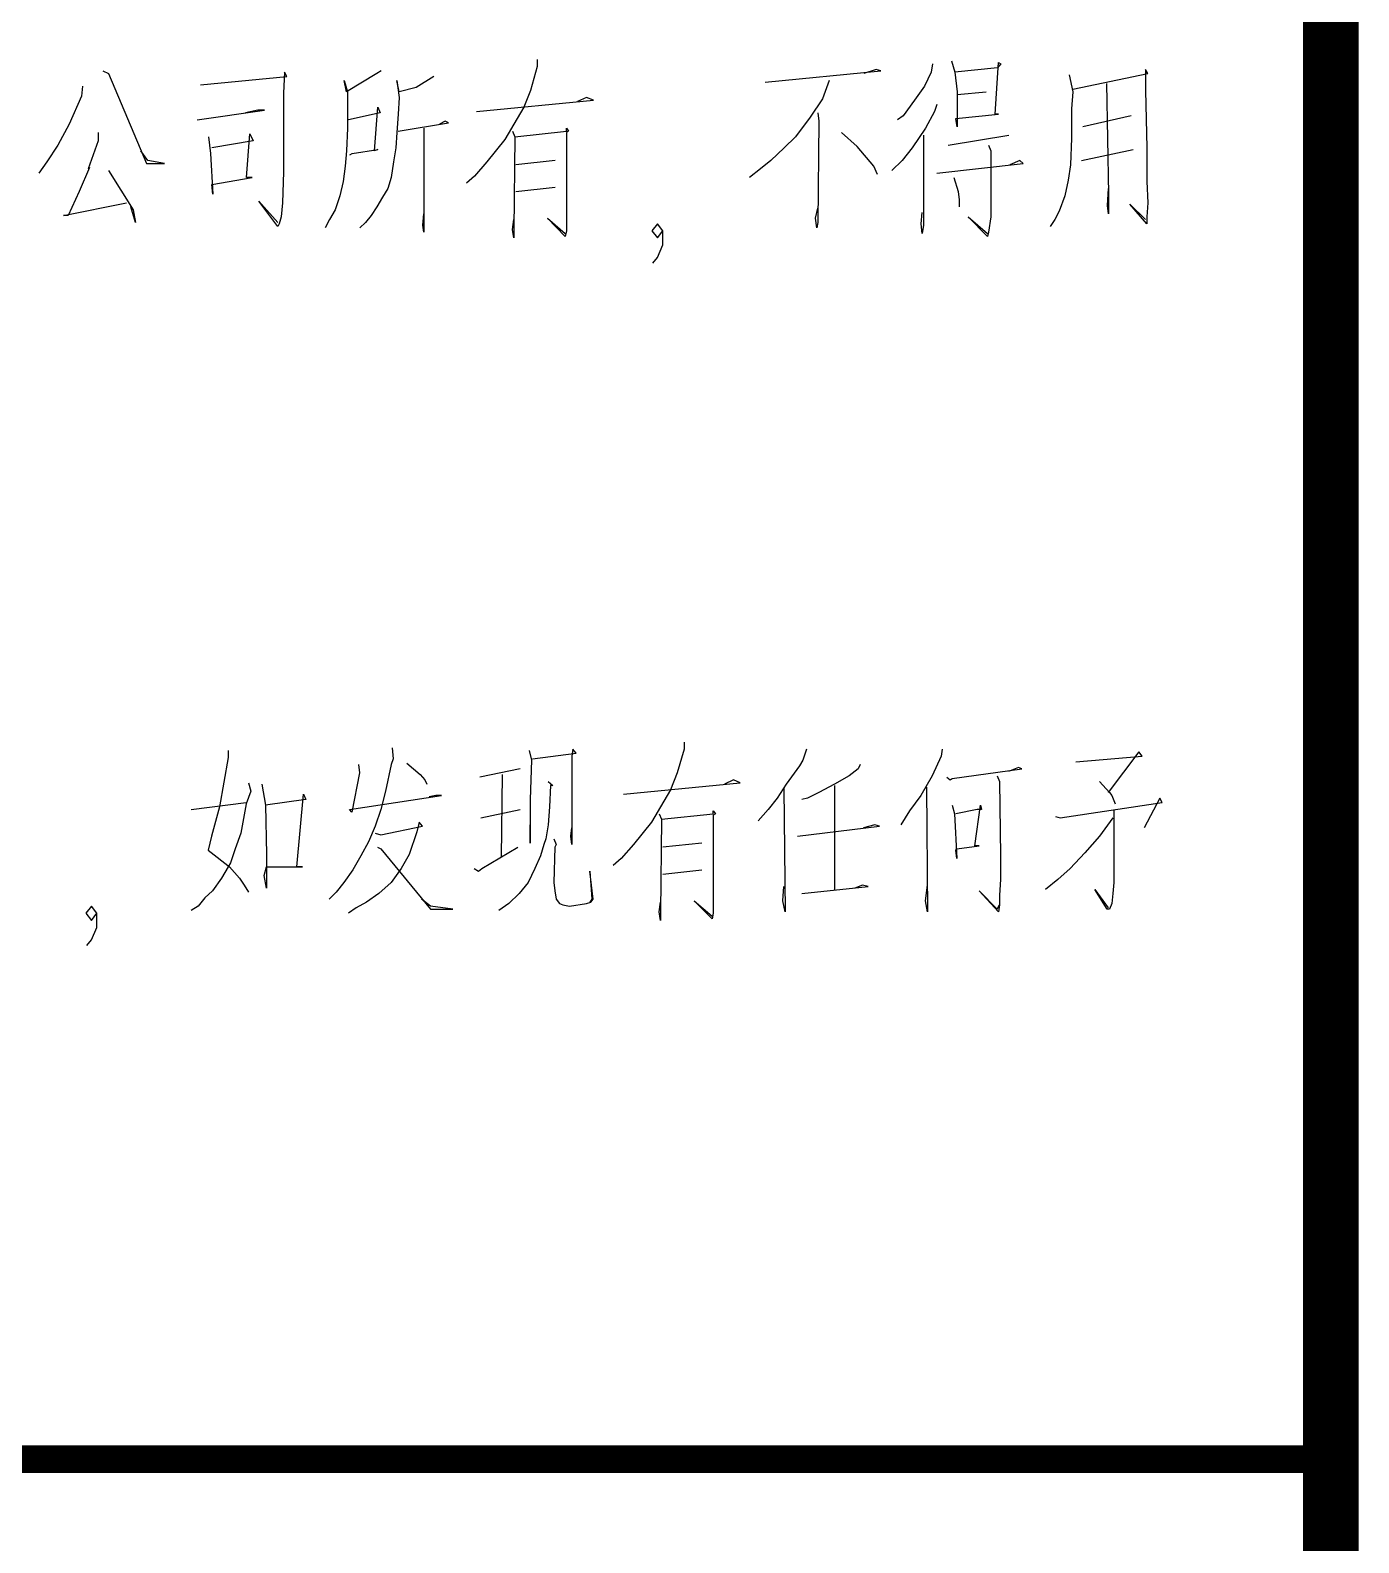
# Model space of a CAD drawing. Extents: x 5412679 to 5683609, y 301830 to 763830.
# Drawn here: x 5663387 to 5664579, y 329745 to 331103 of the extents above; entities that cross this region are included whole.
import ezdxf

# ---------------------------------------------------------------- set-up
doc = ezdxf.new("R2010")
doc.units = 0
doc.header["$LTSCALE"] = 1000
doc.header["$MEASUREMENT"] = 0
doc.layers.add('$dl$', color=255, linetype='Continuous')
doc.layers.add('PUB_TITLE', color=4, linetype='Continuous')

# ---------------------------------------------------------------- blocks, each defined once
blk = doc.blocks.new('sdg456sdhfdgh')
at = {"layer": 'PUB_TITLE'}
for p, q in [((3128782.2, 782321.4), (3128770.1, 782278.6)), ((3128782.2, 782334), (3128782.2, 782321.4)), ((3129390.9, 782316.4), (3129368.8, 782308.8)), ((3129399, 782313.9), (3129390.9, 782316.4)), ((3129491.7, 782326.5), (3129489.7, 782311.4)), ((3129526, 782331.5), (3129532, 782311.4)), ((3129608.6, 782318.9), (3129532, 782311.4)), ((3129604.6, 782235.8), (3129610.7, 782329)), ((3129614.7, 782326.5), (3129608.6, 782318.9)), ((3129610.7, 782329), (3129614.7, 782326.5)), ((3129874.7, 782316.4), (3129874.7, 782278.6)), ((3129878.7, 782308.8), (3129874.7, 782316.4)), ((3128002.1, 782313.9), (3128012.2, 782308.8)), ((3128012.2, 782308.8), (3128080.7, 782147.6)), ((3128177.5, 782288.7), (3128332.7, 782303.8)), ((3128328.6, 782311.4), (3128326.6, 782273.6)), ((3128332.7, 782303.8), (3128328.6, 782311.4)), ((3128435.5, 782296.2), (3128441.5, 782276.1)), ((3128439.5, 782276.1), (3128435.5, 782296.2)), ((3128493.9, 782308.8), (3128439.5, 782276.1)), ((3128502, 782313.9), (3128493.9, 782308.8)), ((3128530.2, 782296.2), (3128534.2, 782266)), ((3128534.2, 782276.1), (3128530.2, 782296.2)), ((3128596.7, 782303.8), (3128564.5, 782283.6)), ((3129191.4, 782293.7), (3129399, 782313.9)), ((3129306.3, 782296.2), (3129294.2, 782263.5)), ((3129489.7, 782311.4), (3129477.6, 782286.2)), ((3129532, 782311.4), (3129536.1, 782276.1)), ((3129737.6, 782306.3), (3129743.7, 782276.1)), ((3129743.7, 782281.1), (3129878.7, 782308.8)), ((3129804.2, 782291.2), (3129808.2, 782092.1)), ((3127963.8, 782268.5), (3127941.6, 782218.1)), ((3127965.8, 782286.2), (3127963.8, 782268.5)), ((3128326.6, 782273.6), (3128326.6, 782132.5)), ((3128441.5, 782276.1), (3128441.5, 782210.6)), ((3128534.2, 782266), (3128532.2, 782235.8)), ((3128564.5, 782283.6), (3128534.2, 782276.1)), ((3128770.1, 782278.6), (3128758, 782248.4)), ((3128870.9, 782266), (3128854.7, 782258.4)), ((3128883, 782261), (3128870.9, 782266)), ((3129294.2, 782263.5), (3129272, 782230.7)), ((3129477.6, 782286.2), (3129459.5, 782261)), ((3129536.1, 782271), (3129588.5, 782276.1)), ((3129536.1, 782276.1), (3129536.1, 782243.3)), ((3129743.7, 782276.1), (3129741.7, 782245.8)), ((3129874.7, 782278.6), (3129876.7, 782175.3)), ((3128171.4, 782225.7), (3128292.4, 782243.3)), ((3128280.3, 782243.3), (3128258.1, 782238.3)), ((3128292.4, 782243.3), (3128280.3, 782243.3)), ((3128500, 782238.3), (3128443.5, 782225.7)), ((3128489.9, 782170.3), (3128495.9, 782248.4)), ((3128495.9, 782248.4), (3128500, 782238.3)), ((3128532.2, 782235.8), (3128530.2, 782203)), ((3128673.3, 782240.8), (3128883, 782261)), ((3128758, 782248.4), (3128745.9, 782228.2)), ((3129286.1, 782238.3), (3129288.1, 782223.2)), ((3129459.5, 782261), (3129439.3, 782233.2)), ((3129495.8, 782240.8), (3129479.6, 782210.6)), ((3129499.8, 782253.4), (3129495.8, 782240.8)), ((3129534.1, 782228.2), (3129610.7, 782235.8)), ((3129536.1, 782243.3), (3129536.1, 782223.2)), ((3129610.7, 782235.8), (3129604.6, 782235.8)), ((3129741.7, 782245.8), (3129741.7, 782192.9)), ((3127941.6, 782218.1), (3127921.5, 782180.3)), ((3128441.5, 782210.6), (3128439.5, 782170.3)), ((3128532.2, 782205.5), (3128622.9, 782220.6)), ((3128578.6, 782210.6), (3128578.6, 782024.1)), ((3128616.9, 782223.2), (3128606.8, 782218.1)), ((3128622.9, 782220.6), (3128616.9, 782223.2)), ((3128745.9, 782228.2), (3128723.7, 782190.4)), ((3128834.6, 782210.6), (3128838.6, 782205.5)), ((3128834.6, 782205.5), (3128834.6, 782210.6)), ((3129272, 782230.7), (3129245.8, 782195.4)), ((3129288.1, 782223.2), (3129286.1, 782041.7)), ((3129439.3, 782233.2), (3129429.2, 782225.7)), ((3129479.6, 782210.6), (3129455.4, 782175.3)), ((3129536.1, 782213.1), (3129534.1, 782228.2)), ((3129536.1, 782223.2), (3129536.1, 782213.1)), ((3129848.5, 782233.2), (3129761.8, 782213.1)), ((3127921.5, 782180.3), (3127901.3, 782150.1)), ((3127994, 782187.9), (3127975.9, 782137.5)), ((3127994, 782203), (3127994, 782187.9)), ((3128191.6, 782195.4), (3128195.6, 782165.2)), ((3128272.2, 782187.9), (3128197.6, 782175.3)), ((3128260.1, 782122.4), (3128266.1, 782200.5)), ((3128266.1, 782200.5), (3128272.2, 782187.9)), ((3128530.2, 782203), (3128528.2, 782175.3)), ((3128723.7, 782190.4), (3128691.5, 782150.1)), ((3128737.8, 782205.5), (3128741.9, 782195.4)), ((3128741.9, 782195.4), (3128739.9, 782029.1)), ((3128741.9, 782195.4), (3128834.6, 782205.5)), ((3128838.6, 782205.5), (3128834.6, 782203)), ((3128834.6, 782203), (3128834.6, 782026.6)), ((3129245.8, 782195.4), (3129225.6, 782175.3)), ((3129356.7, 782177.8), (3129328.4, 782203)), ((3129475.6, 782198), (3129475.6, 782036.7)), ((3129519.9, 782180.3), (3129628.8, 782198)), ((3129592.5, 782180.3), (3129596.5, 782170.3)), ((3129741.7, 782192.9), (3129739.7, 782145.1)), ((3128082.7, 782152.6), (3128070.6, 782170.3)), ((3128113, 782147.6), (3128082.7, 782152.6)), ((3128195.6, 782165.2), (3128199.6, 782092.1)), ((3128439.5, 782170.3), (3128437.5, 782142.5)), ((3128445.6, 782162.7), (3128449.6, 782165.2)), ((3128449.6, 782165.2), (3128495.9, 782172.8)), ((3128495.9, 782172.8), (3128489.9, 782170.3)), ((3128528.2, 782175.3), (3128524.2, 782150.1)), ((3128814.4, 782152.6), (3128743.9, 782145.1)), ((3129201.5, 782152.6), (3129183.3, 782137.5)), ((3129225.6, 782175.3), (3129201.5, 782152.6)), ((3129386.9, 782142.5), (3129356.7, 782177.8)), ((3129437.3, 782152.6), (3129419.2, 782135)), ((3129455.4, 782175.3), (3129437.3, 782152.6)), ((3129596.5, 782170.3), (3129596.5, 782097.2)), ((3129649, 782152.6), (3129630.8, 782145.1)), ((3129655, 782147.6), (3129649, 782152.6)), ((3129759.8, 782152.6), (3129852.5, 782172.8)), ((3129876.7, 782175.3), (3129876.7, 782122.4)), ((3127901.3, 782150.1), (3127887.2, 782129.9)), ((3127977.9, 782140), (3127959.8, 782097.2)), ((3127975.9, 782137.5), (3127977.9, 782140)), ((3128012.2, 782135), (3128056.5, 782064.4)), ((3128080.7, 782147.6), (3128084.7, 782147.6)), ((3128084.7, 782147.6), (3128113, 782147.6)), ((3128326.6, 782132.5), (3128324.6, 782077)), ((3128437.5, 782142.5), (3128433.5, 782114.8)), ((3128524.2, 782150.1), (3128520.1, 782122.4)), ((3128691.5, 782150.1), (3128669.3, 782124.9)), ((3129183.3, 782137.5), (3129163.2, 782122.4)), ((3129393, 782127.4), (3129386.9, 782142.5)), ((3129499.8, 782129.9), (3129655, 782147.6)), ((3129739.7, 782145.1), (3129735.6, 782117.3)), ((3128197.6, 782109.8), (3128270.2, 782122.4)), ((3128199.6, 782092.1), (3128197.6, 782109.8)), ((3128270.2, 782122.4), (3128260.1, 782122.4)), ((3128433.5, 782114.8), (3128427.4, 782089.6)), ((3128514.1, 782102.2), (3128504, 782087.1)), ((3128520.1, 782122.4), (3128514.1, 782102.2)), ((3128669.3, 782124.9), (3128655.2, 782112.3)), ((3128743.9, 782097.2), (3128814.4, 782104.7)), ((3129530, 782122.4), (3129538.1, 782097.2)), ((3129735.6, 782117.3), (3129729.6, 782089.6)), ((3129806.2, 782072), (3129808.2, 782102.2)), ((3129876.7, 782122.4), (3129876.7, 782114.8)), ((3129876.7, 782114.8), (3129878.7, 782077)), ((3127931.5, 782054.3), (3128044.4, 782077)), ((3127959.8, 782097.2), (3127939.6, 782054.3)), ((3128282.3, 782079.5), (3128316.5, 782041.7)), ((3128316.5, 782034.2), (3128282.3, 782079.5)), ((3128324.6, 782077), (3128322.6, 782051.8)), ((3128427.4, 782089.6), (3128419.3, 782064.4)), ((3128504, 782087.1), (3128493.9, 782069.5)), ((3129538.1, 782097.2), (3129540.1, 782082.1)), ((3129540.1, 782082.1), (3129540.1, 782069.5)), ((3129596.5, 782097.2), (3129596.5, 782051.8)), ((3129729.6, 782089.6), (3129719.5, 782061.9)), ((3129808.2, 782056.9), (3129806.2, 782072)), ((3129808.2, 782092.1), (3129808.2, 782056.9)), ((3129846.5, 782074.5), (3129874.7, 782046.8)), ((3129876.7, 782039.2), (3129846.5, 782074.5)), ((3129878.7, 782077), (3129876.7, 782051.8)), ((3127939.6, 782054.3), (3127931.5, 782054.3)), ((3128060.5, 782041.7), (3128052.5, 782069.5)), ((3128056.5, 782064.4), (3128060.5, 782041.7)), ((3128322.6, 782051.8), (3128318.6, 782039.2)), ((3128409.3, 782046.8), (3128401.2, 782031.7)), ((3128419.3, 782064.4), (3128409.3, 782046.8)), ((3128483.9, 782054.3), (3128473.8, 782041.7)), ((3128493.9, 782069.5), (3128483.9, 782054.3)), ((3128576.6, 782036.7), (3128578.6, 782056.9)), ((3128737.8, 782029.1), (3128739.9, 782046.8)), ((3128800.3, 782049.3), (3128832.6, 782021.6)), ((3128832.6, 782016.6), (3128800.3, 782049.3)), ((3129282.1, 782049.3), (3129286.1, 782066.9)), ((3129284.1, 782031.7), (3129282.1, 782049.3)), ((3129471.6, 782039.2), (3129473.6, 782059.4)), ((3129556.2, 782051.8), (3129590.5, 782021.6)), ((3129590.5, 782016.6), (3129556.2, 782051.8)), ((3129596.5, 782051.8), (3129592.5, 782024.1)), ((3129711.4, 782046.8), (3129703.4, 782034.2)), ((3129719.5, 782061.9), (3129711.4, 782046.8)), ((3129876.7, 782051.8), (3129876.7, 782039.2)), ((3128318.6, 782039.2), (3128316.5, 782034.2)), ((3128473.8, 782041.7), (3128463.7, 782031.7)), ((3128578.6, 782024.1), (3128576.6, 782036.7)), ((3128739.9, 782014), (3128737.8, 782029.1)), ((3128739.9, 782029.1), (3128739.9, 782014)), ((3128834.6, 782026.6), (3128832.6, 782016.6)), ((3128997.9, 782039.2), (3128987.8, 782026.6)), ((3128987.8, 782026.6), (3128997.9, 782014)), ((3129007.9, 782026.6), (3128997.9, 782039.2)), ((3128997.9, 782014), (3129007.9, 782026.6)), ((3129007.9, 782001.4), (3129007.9, 782026.6)), ((3129286.1, 782041.7), (3129284.1, 782031.7)), ((3129473.6, 782021.6), (3129471.6, 782039.2)), ((3129475.6, 782036.7), (3129473.6, 782021.6)), ((3129592.5, 782024.1), (3129590.5, 782016.6)), ((3128997.9, 781978.8), (3129007.9, 782001.4)), ((3128989.8, 781968.7), (3128997.9, 781978.8)), ((3128227.4, 781093.4), (3128227.4, 781080.8)), ((3128521.7, 781098.5), (3128523.7, 781078.3)), ((3128767.6, 781093.4), (3128771.6, 781075.8)), ((3128846.2, 781095.9), (3128844.2, 781083.3)), ((3128852.3, 781088.4), (3128846.2, 781095.9)), ((3129045.8, 781095.9), (3129033.7, 781053.1)), ((3129045.8, 781108.5), (3129045.8, 781095.9)), ((3129265.5, 781095.9), (3129259.4, 781075.8)), ((3129509.4, 781095.9), (3129507.4, 781083.3)), ((3128227.4, 781080.8), (3128211.3, 780992.6)), ((3128461.2, 781068.2), (3128463.2, 781053.1)), ((3128519.7, 781068.2), (3128509.6, 781020.3)), ((3128523.7, 781078.3), (3128519.7, 781068.2)), ((3128547.9, 781070.7), (3128572.1, 781050.6)), ((3128771.6, 781075.8), (3128769.6, 781005.2)), ((3128773.6, 781078.3), (3128852.3, 781088.4)), ((3128844.2, 781083.3), (3128844.2, 780957.4)), ((3129259.4, 781075.8), (3129253.4, 781065.7)), ((3129362.2, 781068.2), (3129358.2, 781060.7)), ((3129507.4, 781083.3), (3129491.3, 781048.1)), ((3129749.3, 781073.3), (3129868.2, 781083.3)), ((3129862.2, 781090.9), (3129807.7, 781017.8)), ((3129868.2, 781083.3), (3129862.2, 781090.9)), ((3128463.2, 781053.1), (3128449.1, 780982.5)), ((3128572.1, 781050.6), (3128580.1, 781040.5)), ((3128580.1, 781040.5), (3128584.2, 781032.9)), ((3128751.5, 781060.7), (3128678.9, 781045.5)), ((3128719.2, 781050.6), (3128717.2, 780901.9)), ((3129033.7, 781053.1), (3129021.6, 781022.9)), ((3129134.5, 781040.5), (3129118.3, 781032.9)), ((3129146.6, 781035.5), (3129134.5, 781040.5)), ((3129253.4, 781065.7), (3129229.2, 781032.9)), ((3129342.1, 781048.1), (3129315.9, 781032.9)), ((3129358.2, 781060.7), (3129342.1, 781048.1)), ((3129491.3, 781048.1), (3129471.1, 781012.8)), ((3129517.5, 781045.5), (3129523.5, 781040.5)), ((3129523.5, 781040.5), (3129527.5, 781043)), ((3129527.5, 781043), (3129652.5, 781060.7)), ((3129608.2, 781048.1), (3129612.2, 781038)), ((3129646.5, 781063.2), (3129628.3, 781055.6)), ((3129652.5, 781060.7), (3129646.5, 781063.2)), ((3128267.7, 781020.3), (3128259.6, 780997.7)), ((3128263.7, 781035.5), (3128267.7, 781020.3)), ((3128287.9, 781032.9), (3128293.9, 780995.1)), ((3128350.3, 780884.3), (3128362.4, 781015.3)), ((3128362.4, 781015.3), (3128366.5, 781005.2)), ((3128445.1, 780987.6), (3128610.4, 781012.8)), ((3128509.6, 781020.3), (3128501.5, 780987.6)), ((3128600.3, 781012.8), (3128588.2, 781010.3)), ((3128610.4, 781012.8), (3128600.3, 781012.8)), ((3128801.9, 781038), (3128809.9, 781030.4)), ((3128805.9, 781030.4), (3128803.9, 780992.6)), ((3128809.9, 781030.4), (3128805.9, 781030.4)), ((3128936.9, 781015.3), (3129146.6, 781035.5)), ((3129021.6, 781022.9), (3129009.5, 781002.7)), ((3129229.2, 781032.9), (3129213.1, 781007.7)), ((3129225.2, 781025.4), (3129227.2, 780803.7)), ((3129287.7, 781017.8), (3129267.5, 781007.7)), ((3129315.9, 781032.9), (3129287.7, 781017.8)), ((3129315.9, 781030.4), (3129315.9, 780844)), ((3129471.1, 781012.8), (3129450.9, 780985.1)), ((3129481.2, 781027.9), (3129483.2, 780803.7)), ((3129612.2, 781038), (3129614.2, 780904.4)), ((3129791.6, 781038), (3129809.7, 781017.8)), ((3129809.7, 781017.8), (3129813.8, 781012.8)), ((3129813.8, 781012.8), (3129819.8, 780997.7)), ((3128160.9, 780987.6), (3128259.6, 781000.2)), ((3128211.3, 780992.6), (3128197.1, 780939.7)), ((3128259.6, 780997.7), (3128249.6, 780944.8)), ((3128366.5, 781005.2), (3128293.9, 780995.1)), ((3128293.9, 780995.1), (3128295.9, 780907)), ((3128449.1, 780982.5), (3128445.1, 780987.6)), ((3128501.5, 780987.6), (3128491.4, 780957.4)), ((3128680.9, 780972.5), (3128751.5, 780987.6)), ((3128769.6, 781005.2), (3128769.6, 780927.1)), ((3128803.9, 780992.6), (3128801.9, 780959.9)), ((3129009.5, 781002.7), (3128987.3, 780964.9)), ((3129098.2, 780985.1), (3129102.2, 780980)), ((3129098.2, 780980), (3129098.2, 780985.1)), ((3129197, 780987.6), (3129178.8, 780967.4)), ((3129213.1, 781007.7), (3129197, 780987.6)), ((3129267.5, 781007.7), (3129257.4, 781005.2)), ((3129450.9, 780985.1), (3129434.8, 780959.9)), ((3129527.5, 780995.1), (3129531.6, 780980)), ((3129571.9, 780987.6), (3129533.6, 780980)), ((3129567.9, 780922.1), (3129577.9, 780995.1)), ((3129579.9, 780987.6), (3129571.9, 780987.6)), ((3129577.9, 780995.1), (3129579.9, 780987.6)), ((3129721, 780972.5), (3129904.5, 781000.2)), ((3129817.8, 780987.6), (3129817.8, 780856.6)), ((3129900.4, 781007.7), (3129872.2, 780954.8)), ((3129904.5, 781000.2), (3129900.4, 781007.7)), ((3128570.1, 780964.9), (3128566, 780947.3)), ((3128576.1, 780957.4), (3128570.1, 780964.9)), ((3128769.6, 780939.7), (3128769.6, 780959.9)), ((3128801.9, 780959.9), (3128797.8, 780934.7)), ((3128987.3, 780964.9), (3128955.1, 780924.6)), ((3129001.4, 780980), (3129005.5, 780970)), ((3129005.5, 780970), (3129003.4, 780803.7)), ((3129005.5, 780970), (3129098.2, 780980)), ((3129102.2, 780980), (3129098.2, 780977.5)), ((3129098.2, 780977.5), (3129098.2, 780801.1)), ((3129388.4, 780959.9), (3129368.3, 780954.8)), ((3129396.5, 780957.4), (3129388.4, 780959.9)), ((3129531.6, 780980), (3129535.6, 780899.4)), ((3129713, 780975), (3129721, 780972.5)), ((3129815.8, 780972.5), (3129791.6, 780939.7)), ((3128197.1, 780939.7), (3128191.1, 780914.5)), ((3128249.6, 780944.8), (3128239.5, 780917)), ((3128491.4, 780957.4), (3128479.3, 780929.6)), ((3128491.4, 780944.8), (3128501.5, 780942.2)), ((3128501.5, 780942.2), (3128576.1, 780957.4)), ((3128566, 780947.3), (3128551.9, 780907)), ((3128769.6, 780927.1), (3128769.6, 780939.7)), ((3128797.8, 780934.7), (3128793.8, 780924.6)), ((3128811.9, 780934.7), (3128816, 780924.6)), ((3128842.2, 780939.7), (3128844.2, 780954.8)), ((3128844.2, 780924.6), (3128842.2, 780939.7)), ((3128844.2, 780957.4), (3128844.2, 780924.6)), ((3129249.4, 780939.7), (3129396.5, 780957.4)), ((3129791.6, 780939.7), (3129765.4, 780909.5)), ((3128191.1, 780914.5), (3128207.2, 780901.9)), ((3128239.5, 780917), (3128231.4, 780891.8)), ((3128295.9, 780907), (3128295.9, 780846.5)), ((3128465.2, 780904.4), (3128451.1, 780879.2)), ((3128479.3, 780929.6), (3128465.2, 780904.4)), ((3128495.5, 780919.6), (3128501.5, 780917)), ((3128501.5, 780917), (3128590.2, 780808.7)), ((3128551.9, 780907), (3128537.8, 780881.8)), ((3128682.9, 780881.8), (3128747.4, 780919.6)), ((3128787.8, 780904.4), (3128777.7, 780881.8)), ((3128793.8, 780924.6), (3128787.8, 780904.4)), ((3128814, 780919.6), (3128811.9, 780856.6)), ((3128816, 780924.6), (3128814, 780919.6)), ((3128955.1, 780924.6), (3128932.9, 780899.4)), ((3129078, 780927.1), (3129007.5, 780919.6)), ((3129533.6, 780914.5), (3129535.6, 780917)), ((3129535.6, 780899.4), (3129533.6, 780914.5)), ((3129535.6, 780917), (3129575.9, 780922.1)), ((3129575.9, 780922.1), (3129567.9, 780922.1)), ((3129614.2, 780904.4), (3129614.2, 780861.6)), ((3129765.4, 780909.5), (3129739.2, 780881.8)), ((3128207.2, 780901.9), (3128229.4, 780884.3)), ((3128227.4, 780884.3), (3128215.3, 780864.1)), ((3128231.4, 780891.8), (3128227.4, 780884.3)), ((3128229.4, 780884.3), (3128247.5, 780864.1)), ((3128291.9, 780869.2), (3128295.9, 780884.3)), ((3128295.9, 780884.3), (3128360.4, 780884.3)), ((3128360.4, 780884.3), (3128350.3, 780884.3)), ((3128451.1, 780879.2), (3128435, 780856.6)), ((3128537.8, 780881.8), (3128519.7, 780856.6)), ((3128668.8, 780881.8), (3128676.9, 780876.7)), ((3128676.9, 780876.7), (3128682.9, 780881.8)), ((3128777.7, 780881.8), (3128765.6, 780856.6)), ((3128876.4, 780876.7), (3128880.5, 780826.3)), ((3128882.5, 780826.3), (3128876.4, 780876.7)), ((3128932.9, 780899.4), (3128918.8, 780886.8)), ((3129007.5, 780871.7), (3129078, 780879.2)), ((3129739.2, 780881.8), (3129717, 780861.6)), ((3128215.3, 780864.1), (3128199.2, 780841.4)), ((3128247.5, 780864.1), (3128255.6, 780851.5)), ((3128255.6, 780851.5), (3128263.7, 780838.9)), ((3128295.9, 780846.5), (3128291.9, 780869.2)), ((3128435, 780856.6), (3128420.9, 780838.9)), ((3128519.7, 780856.6), (3128497.5, 780836.4)), ((3128765.6, 780856.6), (3128749.5, 780836.4)), ((3128811.9, 780856.6), (3128814, 780841.4)), ((3129223.2, 780823.8), (3129225.2, 780849)), ((3129257.4, 780836.4), (3129376.4, 780849)), ((3129366.3, 780851.5), (3129352.2, 780846.5)), ((3129376.4, 780849), (3129366.3, 780851.5)), ((3129479.2, 780823.8), (3129483.2, 780851.5)), ((3129614.2, 780861.6), (3129612.2, 780833.9)), ((3129717, 780861.6), (3129694.8, 780844)), ((3129817.8, 780856.6), (3129815.8, 780836.4)), ((3128185, 780828.8), (3128173, 780813.7)), ((3128199.2, 780841.4), (3128185, 780828.8)), ((3128420.9, 780838.9), (3128408.8, 780826.3)), ((3128497.5, 780836.4), (3128475.3, 780821.3)), ((3128590.2, 780813.7), (3128574.1, 780826.3)), ((3128749.5, 780836.4), (3128731.3, 780818.8)), ((3128814, 780841.4), (3128816, 780826.3)), ((3128816, 780826.3), (3128822, 780818.8)), ((3128880.5, 780826.3), (3128876.4, 780821.3)), ((3128878.5, 780821.3), (3128882.5, 780826.3)), ((3129063.9, 780823.8), (3129096.2, 780796.1)), ((3129096.2, 780791.1), (3129063.9, 780823.8)), ((3129227.2, 780803.7), (3129223.2, 780823.8)), ((3129483.2, 780803.7), (3129479.2, 780823.8)), ((3129575.9, 780841.4), (3129608.2, 780808.7)), ((3129610.2, 780803.7), (3129575.9, 780841.4)), ((3129612.2, 780833.9), (3129612.2, 780816.3)), ((3129783.5, 780844), (3129807.7, 780811.2)), ((3129805.7, 780808.7), (3129783.5, 780844)), ((3129815.8, 780836.4), (3129813.8, 780818.8)), ((3127981.5, 780813.7), (3127971.4, 780801.1)), ((3127971.4, 780801.1), (3127981.5, 780788.5)), ((3127991.5, 780801.1), (3127981.5, 780813.7)), ((3127981.5, 780788.5), (3127991.5, 780801.1)), ((3127991.5, 780775.9), (3127991.5, 780801.1)), ((3128173, 780813.7), (3128160.9, 780806.2)), ((3128457.2, 780811.2), (3128443.1, 780801.1)), ((3128475.3, 780821.3), (3128457.2, 780811.2)), ((3128630.5, 780808.7), (3128590.2, 780813.7)), ((3128590.2, 780808.7), (3128630.5, 780808.7)), ((3128731.3, 780818.8), (3128713.2, 780806.2)), ((3128822, 780818.8), (3128828.1, 780816.3)), ((3128828.1, 780816.3), (3128840.2, 780813.7)), ((3128840.2, 780813.7), (3128870.4, 780818.8)), ((3128870.4, 780818.8), (3128878.5, 780821.3)), ((3129001.4, 780803.7), (3129003.4, 780821.3)), ((3129003.4, 780788.5), (3129001.4, 780803.7)), ((3129003.4, 780803.7), (3129003.4, 780788.5)), ((3129098.2, 780801.1), (3129096.2, 780791.1)), ((3129608.2, 780808.7), (3129612.2, 780816.3)), ((3129612.2, 780816.3), (3129610.2, 780803.7)), ((3129809.7, 780808.7), (3129805.7, 780808.7)), ((3129813.8, 780818.8), (3129809.7, 780808.7)), ((3127981.5, 780753.3), (3127991.5, 780775.9)), ((3127973.4, 780743.2), (3127981.5, 780753.3))]:
    blk.add_line(p, q, dxfattribs=at)
at = {"layer": 'PUB_TITLE', "const_width": 50}
blk.add_lwpolyline([(3130207.5, 779821), (3130207.5, 790038.6), (3123207.5, 790038.6), (3123207.5, 779821)], close=True, dxfattribs=at)

msp = doc.modelspace()

# ---------------------------------------------------------------- linework, layer by layer
at = {"layer": 'PUB_TITLE', "linetype": 'ByBlock', "const_width": 50}
msp.add_lwpolyline([(5629154.5, 320020.5), (5664554.5, 320020.5), (5664554.5, 340020.5), (5629154.5, 340020.5)], close=True, dxfattribs=at)

# ---------------------------------------------------------------- block references
at = {"layer": '$dl$', "xscale": 0.5, "yscale": 0.5, "zscale": 0.5}
msp.add_blockref('sdg456sdhfdgh', (4099450.8, -60090), dxfattribs=at)

doc.saveas('drawing.dxf')
